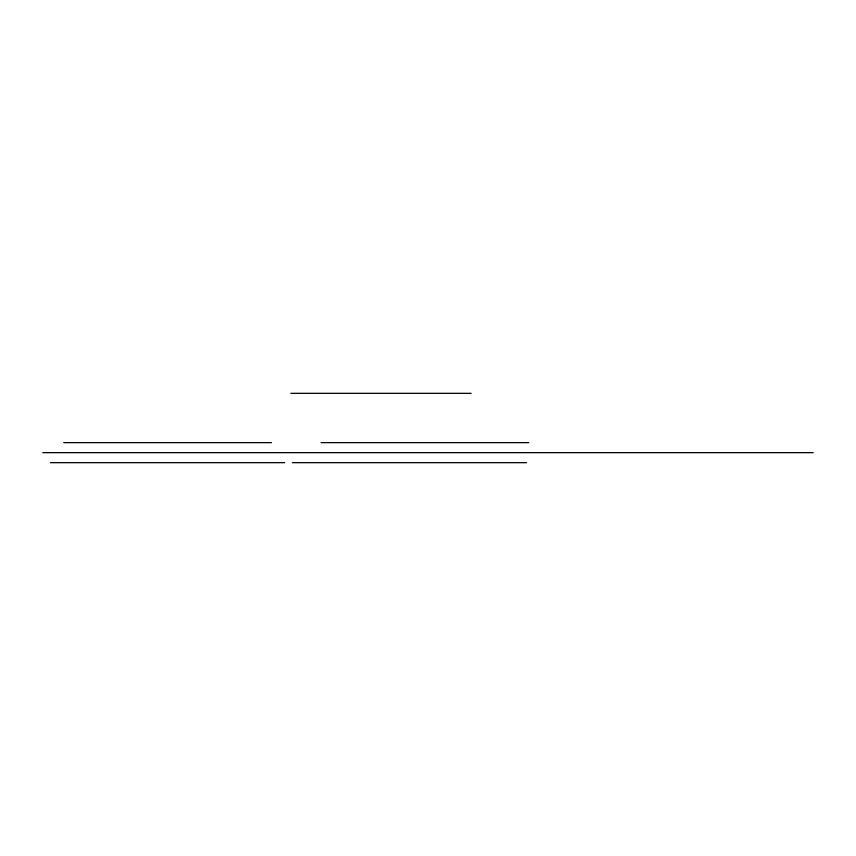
<?xml version="1.0" encoding="UTF-8"?>
<svg xmlns="http://www.w3.org/2000/svg" width="856" height="856" viewBox="0 0 856 856"><rect width="100%" height="100%" fill="white"/><g stroke="black" fill="none" stroke-linecap="round" stroke-linejoin="round"><path stroke-width="1.28" d="M290.869 393.332L471.142 393.332M63.751 442.638L271.47 442.638M321.054 442.638L528.773 442.638M42.8 452.653L813.2 452.653M50.504 462.668L284.706 462.668M292.41 462.668L526.611 462.668"/></g></svg>
